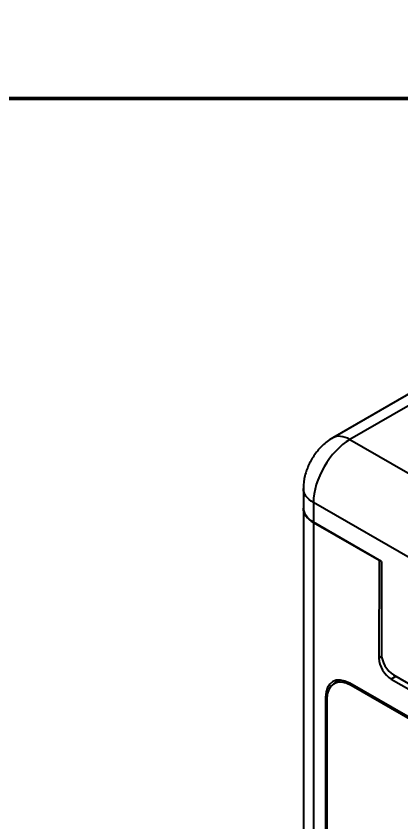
# Model space of a CAD drawing. Header units: millimetres. Extents: x -383313 to -161684, y -117025 to 99224.
# Drawn here: x -331688.53 to -331666.12, y 31115.64 to 31162.61 of the extents above; entities that cross this region are included whole.
import ezdxf

# ---------------------------------------------------------------- set-up
doc = ezdxf.new("R2010")
doc.units = ezdxf.units.MM
doc.header["$MEASUREMENT"] = 0
doc.layers.get('Defpoints').update_dxf_attribs({"color": 31})
for name, color, linetype in [('001__КОНСТРУКТИВ__размеры внутр.', 7, 'Continuous'), ('PV-2BB', 7, 'Continuous'), ('Робот', 30, 'Continuous')]:
    doc.layers.add(name, color=color, linetype=linetype)
doc.styles.add('PSTUDIO', font='arial.ttf')
doc.dimstyles.new('PS_TICK', dxfattribs={"dimscale": 100, "dimtxt": 2.5, "dimasz": 1, "dimexe": 2, "dimexo": 2, "dimgap": 1, "dimtad": 1, "dimdec": 0, "dimzin": 0, "dimdsep": 46, "dimtxsty": 'PSTUDIO', "dimblk": 'ARCHTICK', "dimcen": 2, "dimdle": 1.5, "dimse1": 1, "dimse2": 1, "dimadec": 0, "dimazin": 0, "dimtfac": 1, "dimtdec": 0, "dimtix": 1, "dimtmove": 1, "dimatfit": 3, "dimldrblk": 'ARCHTICK', "dimfxl": 1, "dimtolj": 1, "dimtzin": 0, "dimarcsym": 0})

# ---------------------------------------------------------------- blocks, each defined once
blk = doc.blocks.new('Робот ABB IRB660_3.15 (сверху)')
at = {"layer": 'Робот'}
blk.add_circle((0, 0), 3150, dxfattribs=at)
blk = doc.blocks.new('_ArchTick')
at = {"color": 0, "linetype": 'ByBlock', "const_width": 0.15}
blk.add_lwpolyline([(-0.5, -0.5), (0.5, 0.5)], dxfattribs=at)
blk = doc.blocks.new('*D236')
at = {"layer": '001__КОНСТРУКТИВ__размеры внутр.', "color": 0, "lineweight": -2, "ltscale": 100, "transparency": 16777216}
blk.add_line((-331738.953, 30479.019), (-329438.953, 30479.019), dxfattribs=at)
at = {"layer": 'Defpoints', "color": 0, "ltscale": 100, "transparency": 16777216}
for p in [(-331588.953, 31204.057), (-329588.953, 31204.057), (-329588.953, 30479.019)]:
    blk.add_point(p, dxfattribs=at)
at = {"layer": '001__КОНСТРУКТИВ__размеры внутр.', "color": 0, "lineweight": -2, "ltscale": 100, "transparency": 16777216, "xscale": 100, "yscale": 100, "zscale": 100, "rotation": 180}
blk.add_blockref('_ArchTick', (-331588.953, 30479.019), dxfattribs=at)
at = {"layer": '001__КОНСТРУКТИВ__размеры внутр.', "color": 0, "lineweight": -2, "ltscale": 100, "transparency": 16777216, "xscale": 100, "yscale": 100, "zscale": 100}
blk.add_blockref('_ArchTick', (-329588.953, 30479.019), dxfattribs=at)
at = {"layer": '001__КОНСТРУКТИВ__размеры внутр.', "color": 0, "ltscale": 100, "transparency": 16777216, "insert": (-330588.953, 30706.663), "char_height": 250, "attachment_point": 5, "style": 'PSTUDIO'}
blk.add_mtext('\\A1;2000', dxfattribs=at)
blk = doc.blocks.new('*U231')
at = {"layer": 'PV-2BB'}
for p, q in [((1321.242, 74.937, 1396.179), (1321.009, 74.703, 1395.712)), ((1331.443, 70.44, 1401.883), (1322.449, 74.937, 1397.386)), ((1321.006, 74.7, 1395.706), (1313.102, 66.796, 1379.898)), ((1321.283, 74.563, 1395.846), (1321.049, 74.33, 1395.379)), ((1324.149, 68.83, 1392.979), (1321.283, 74.563, 1395.846)), ((1330.876, 70.516, 1401.392), (1322.783, 74.563, 1397.346)), ((1322.783, 74.563, 1397.346), (1325.649, 68.83, 1394.479)), ((1321.046, 74.326, 1395.372), (1313.116, 66.396, 1379.512)), ((1321.046, 74.326, 1395.372), (1321.946, 72.527, 1394.473)), ((1321.983, 72.463, 1394.446), (1321.049, 74.33, 1395.379)), ((1321.946, 72.527, 1394.473), (1320.782, 71.364, 1392.146)), ((1321.983, 72.463, 1394.446), (1320.883, 71.363, 1392.246)), ((1321.946, 72.527, 1394.473), (1321.952, 72.524, 1394.476)), ((1319.216, 71.996, 1391.212), (1314.883, 67.663, 1382.546)), ((1319.216, 71.946, 1391.162), (1314.916, 67.646, 1382.562)), ((1319.253, 71.978, 1391.231), (1319.216, 71.996, 1391.212)), ((1319.549, 71.987, 1391.536), (1319.724, 71.9, 1391.623)), ((1321.749, 67.93, 1389.679), (1319.883, 71.663, 1391.546)), ((1321.716, 67.946, 1389.662), (1319.883, 71.613, 1391.496)), ((1319.916, 71.596, 1391.512), (1319.883, 71.613, 1391.496)), ((1320.855, 71.327, 1392.183), (1320.782, 71.364, 1392.146)), ((1320.782, 70.864, 1391.646), (1321.516, 69.397, 1390.913)), ((1320.916, 70.797, 1391.713), (1320.782, 70.864, 1391.646)), ((1320.883, 70.863, 1391.746), (1321.549, 69.53, 1391.079))]:
    blk.add_line(p, q, dxfattribs=at)
at = {"layer": 'PV-2BB', "extrusion": (0.57735, 0.57735, -0.57735)}
for centre in [(1321.949, 74.23, 1396.179), (1321.716, 73.996, 1395.712)]:
    blk.add_ellipse(centre, major_axis=(-0.707, 0.707), ratio=0.57735, start_param=-0.785398, end_param=0, dxfattribs=at)
at = {"layer": 'PV-2BB', "extrusion": (-0.57735, -0.57735, 0.57735)}
for centre, major_axis, start_param, end_param in [((1322.449, 74.23, 1396.679), (0, 0.707, 0.707), -0.785398, 0), ((1321.713, 73.993, 1395.706), (-0.707, 0.707), -0.007071, 0.785398), ((1322.283, 74.063, 1396.346), (-1.061, 0, -1.061), -2.356194, -0.785398), ((1319.549, 71.33, 1390.879), (0, 0.707, 0.707), -0.785398, 0.785398), ((1319.549, 71.28, 1390.829), (0, 0.707, 0.707), -0.785398, 0.785398), ((1319.749, 71.23, 1390.979), (0, 0.707, 0.707), 0.213756, 0.378312), ((1320.949, 71.03, 1391.979), (0, -0.354, -0.354), -2.356194, -0.785398), ((1321.049, 71.03, 1392.079), (0, -0.354, -0.354), -2.356194, -0.785398)]:
    blk.add_ellipse(centre, major_axis=major_axis, ratio=0.57735, start_param=start_param, end_param=end_param, dxfattribs=at)
at = {"layer": 'PV-2BB'}
blk.add_open_spline([(1322.449, 74.937, 1397.386), (1322.34, 74.991, 1397.332), (1322.24, 75.029, 1397.269), (1322.052, 75.084, 1397.136), (1321.964, 75.1, 1397.064), (1321.795, 75.117, 1396.913), (1321.716, 75.117, 1396.833), (1321.564, 75.1, 1396.665), (1321.493, 75.084, 1396.576), (1321.359, 75.029, 1396.388), (1321.297, 74.991, 1396.288), (1321.242, 74.937, 1396.179)], degree=3, knots=[4.712389, 4.712389, 4.712389, 4.712389, 5.026548, 5.026548, 5.340708, 5.340708, 5.654867, 5.654867, 5.969026, 5.969026, 6.283185, 6.283185, 6.283185, 6.283185], dxfattribs=at)

msp = doc.modelspace()

# ---------------------------------------------------------------- linework, layer by layer
at = {"lineweight": 50, "ltscale": 100}
msp.add_lwpolyline([(-331702.69571, 31157.81008), (-331602.09247, 31157.81008), (-331602.09247, 31072.35689), (-331702.69571, 31072.35689)], close=True, dxfattribs=at)

# ---------------------------------------------------------------- block references
at = {"layer": 'PV-2BB', "extrusion": (0, 0.816497, 0.57735), "xscale": 2, "yscale": 2, "zscale": 2, "rotation": 225}
msp.add_blockref('*U231', (333434.34306, -16001.34597, 22629.32048), dxfattribs=at)
at = {"layer": 'Робот', "rotation": 180}
msp.add_blockref('Робот ABB IRB660_3.15 (сверху)', (-328754.07698, 33964.72651), dxfattribs=at)

# ---------------------------------------------------------------- dimensions: what is measured, and where the dimension line sits
at = {"layer": '001__КОНСТРУКТИВ__размеры внутр.', "ltscale": 100}
dim = msp.add_linear_dim(base=(-329588.95318, 30479.01929), p1=(-331588.95318, 31204.05688), p2=(-329588.95318, 31204.05688), dimstyle='PS_TICK', dxfattribs=at)
dim.commit()
dim.dimension.update_dxf_attribs({"geometry": '*D236', "text_midpoint": (-330588.95318, 30706.66254)})

doc.saveas('drawing.dxf')
